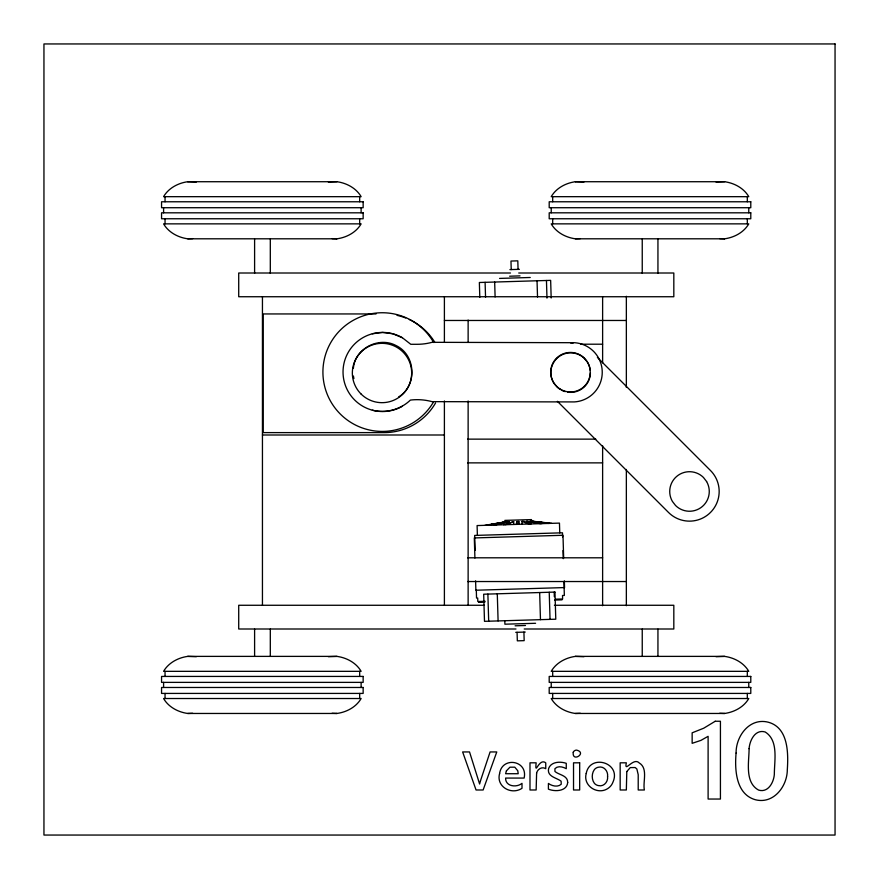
<?xml version="1.0" encoding="UTF-8"?>
<svg xmlns="http://www.w3.org/2000/svg" width="879" height="879" viewBox="0 0 879 879"><rect width="100%" height="100%" fill="white"/><g stroke="black" fill="none" stroke-linecap="round" stroke-linejoin="round"><path stroke-width="1.32" d="M353.38 368.257C354.907 348.545 378.849 336.185 396.099 345.568C415.921 354.962 417.47 385.529 398.703 396.89M516.27 524.4L516.786 521.555L518.819 521.489L518.896 524.313M518.302 524.334L518.819 521.489M372.355 410.185C385.771 413.526 400.395 409.713 410.372 400.099L412.207 399.89A56.619 56.619 0 0 1 432.028 401.648L574.339 401.923A29.666 29.666 0 0 0 602.192 370.553A29.666 29.666 0 0 0 570.823 342.7L432.028 342.316A56.619 56.619 0 0 1 417.195 344.293L410.768 344.293L402.362 337.723L392.825 333.778L382.585 332.427L372.355 333.778M503.678 524.774L513.688 521.643L513.765 524.466M505.535 524.719L513.688 521.643M187.754 181.722C178.118 183.041 168.559 188.106 163.571 196.676L361.148 196.676C356.16 188.106 346.601 183.041 336.965 181.722L187.754 181.722L196.347 182.03M575.393 181.722C565.757 183.041 556.198 188.106 551.21 196.676L748.787 196.676C743.799 188.106 734.24 183.041 724.604 181.722L575.393 181.722L583.986 182.03M336.965 238.802C346.601 237.495 356.16 232.43 361.148 223.859L163.571 223.859C168.559 232.43 178.118 237.495 187.754 238.802L336.965 238.802L332.053 238.638M724.604 238.802C734.24 237.495 743.799 232.43 748.787 223.859L551.21 223.859C556.198 232.43 565.757 237.495 575.393 238.802L724.604 238.802L719.692 238.638M187.754 656.382C178.118 657.701 168.559 662.766 163.571 671.336L361.148 671.336C356.16 662.766 346.601 657.701 336.965 656.382L187.754 656.382L196.347 656.69M575.393 656.382C565.757 657.701 556.198 662.766 551.21 671.336L748.787 671.336C743.799 662.766 734.24 657.701 724.604 656.382L575.393 656.382L583.986 656.69M336.965 713.462C346.601 712.155 356.16 707.09 361.148 698.519L163.571 698.519C168.559 707.09 178.118 712.155 187.754 713.462L336.965 713.462L332.053 713.298M724.604 713.462C734.24 712.155 743.799 707.09 748.787 698.519L551.21 698.519C556.198 707.09 565.757 712.155 575.393 713.462L724.604 713.462L719.692 713.298M493.306 525.082L507.842 521.818L509.238 521.774L509.293 523.664M494.701 525.038L509.238 521.774M504.381 522.126L487.449 525.257L506.161 521.873L486.735 525.279M488.284 525.235L490.889 524.752M493.493 524.269L505.216 522.104M484.911 525.334L504.909 521.906M328.372 182.03L336.965 181.722M716.011 182.03L724.604 181.722M187.754 238.802L192.666 238.638M575.393 238.802L580.305 238.638M328.372 656.69L336.965 656.382M716.011 656.69L724.604 656.382M187.754 713.462L192.666 713.298M575.393 713.462L580.305 713.298M509.908 269.622L519.39 269.337M509.655 276.204L520.027 275.896M499.558 278.412L530.246 277.489M504.766 520.39L531.542 519.588M522.038 524.225L521.95 521.401L523.851 521.335L531.07 523.95M531.476 521.115L551.649 523.335M485.109 601.291L477.802 601.511L477.693 598.028L476.539 598.061L476.297 589.897M555.55 599.181L562.626 598.973L562.516 595.49L564.351 595.435L563.944 581.821M478.561 602.357L484.834 602.17M554.649 600.071L562.011 599.852M535.586 623.288L504.898 624.2L504.788 620.717M515.116 625.804L525.477 625.496M515.753 632.353L525.235 632.067M510.49 273.006L238.714 273.006L238.714 296.739L673.819 296.739L673.819 273.006L518.72 273.006M376.036 313.946L263.162 313.946L263.162 432.611L384.2 432.611A59.332 59.332 0 0 0 435.577 402.945M444.4 320.472L626.353 320.472M580.799 344.205L602.62 344.205M262.447 434.995L444.4 434.995M467.595 439.137L595.808 439.137M467.595 462.87L602.62 462.87M467.595 557.802L602.62 557.802M467.595 581.535L626.353 581.535M484.406 605.268L238.714 605.268L238.714 629.001L515.973 629.001M554.407 605.268L673.819 605.268L673.819 629.001L524.214 629.001M530.96 521.126L549.814 523.39M531.575 521.313L542.365 522.598M545.057 522.928L549.1 523.412L529.872 521.159L548.276 523.434M541.882 523.631L526.543 521.258L540.409 523.675M521.95 521.401L529.158 524.005M597.401 357.423L710.474 470.496A29.666 29.666 0 0 1 710.474 512.457A29.666 29.666 0 0 1 668.523 512.457L557.385 401.307M353.424 376.025L353.896 378.563M563.67 558.077L562.989 535.278L474.308 537.937L474.913 558.044M564.351 580.865L564.549 587.579L475.88 590.227L475.594 580.843M562.604 536.893L562.483 532.806L474.671 535.432L475.11 550.408M563.01 550.507L563.252 558.67M559.758 532.883L559.462 523.104L477.099 525.565L477.385 535.355M551.177 297.992L550.65 280.368L479.363 282.5L479.802 297.41M546.452 280.489L546.98 298.113M554.199 592.105L554.341 596.775M549.232 592.259L550.045 619.365M537.036 280.775L537.53 297.036M539.662 592.545L540.475 619.651M518.061 269.381L517.808 260.843L510.974 261.052L511.226 269.578M523.917 632.111L524.17 640.648L517.335 640.846L517.072 632.32M516.786 521.555L516.863 524.378M494.668 282.038L495.108 296.948M497.283 593.808L498.096 620.926M485.098 282.324L485.549 297.234M487.878 594.094L488.691 621.2M748.765 207.719L748.765 212.817M748.765 682.379L748.765 687.477M747.315 196.676L747.315 201.774M747.315 218.761L747.315 223.859M747.315 671.336L747.315 676.434M747.315 693.421L747.315 698.519M657.942 239.165L657.942 273.27M657.942 629.133L657.942 656.415M642.241 239.165L642.241 273.27M642.241 629.133L642.241 656.415M626.353 296.278L626.353 387.441M626.353 469.452L626.353 605.719M602.62 296.739L602.62 362.84M602.62 445.73L602.62 605.719M552.682 196.676L552.682 201.774M552.682 218.761L552.682 223.859M552.682 671.336L552.682 676.434M552.682 693.421L552.682 698.519M551.232 207.719L551.232 212.817M551.232 682.379L551.232 687.477M468.133 320.044L468.133 341.986M468.133 400.945L468.133 605.268M444.4 296.739L444.4 341.986M444.4 400.945L444.4 605.268M361.126 207.719L361.126 212.817M361.126 682.379L361.126 687.477M359.676 196.676L359.676 201.774M359.676 218.761L359.676 223.859M359.676 671.336L359.676 676.434M359.676 693.421L359.676 698.519M270.303 239.165L270.303 273.27M270.303 629.133L270.303 656.415M262.447 296.739L262.447 605.268M254.602 239.165L254.602 273.27M254.602 629.133L254.602 656.415M165.043 196.676L165.043 201.774M165.043 218.761L165.043 223.859M165.043 671.336L165.043 676.434M165.043 693.421L165.043 698.519M163.593 207.719L163.593 212.817M163.593 682.379L163.593 687.477M397.055 315.352A59.332 59.332 0 0 1 405.691 317.978M409.284 319.506A59.332 59.332 0 0 1 434.929 342.502M433.567 401.857A59.332 59.332 0 0 1 344.008 417.448A59.332 59.332 0 0 1 344.216 326.538A59.332 59.332 0 0 1 433.699 342.524M402.362 406.241A39.555 39.555 0 0 1 343.03 371.982A39.555 39.555 0 0 1 402.362 337.723M570.625 342.942A29.666 29.666 0 0 1 573.207 343.052M590.402 372.905A19.777 19.777 0 0 1 577.91 390.99M576.701 391.43A19.777 19.777 0 0 1 567.735 392.166M565.219 391.627A19.777 19.777 0 0 1 561.604 390.21M560.483 389.584A19.777 19.777 0 0 1 557.363 387.276L554.012 383.343A19.777 19.777 0 0 1 583.887 357.94L587.238 361.873A19.777 19.777 0 0 1 590.27 370.323M736.086 753.072C734.624 769.729 735.855 794.111 755.237 799.703C773.443 804.494 787.254 786.496 787.309 769.762C788.43 753.072 788.353 727.856 768.543 722.285C749.776 717.253 735.899 735.899 736.086 753.072M749.095 748.655C749.084 761.829 744.469 782.376 758.621 790.1C768.246 793.012 773.806 782.244 774.344 774.223C774.3 760.753 778.849 740.426 765.148 731.965C755.16 729.01 749.677 740.448 749.095 748.655M586.216 773.487C582.711 785.903 597.786 795.407 607.993 788.419A12.713 12.713 0 0 0 612.949 782.145C621.662 762.642 589.919 753.391 586.216 773.487M499.613 773.487C495.844 786.716 511.523 795.407 522.005 788.287L522.005 783.332C516.72 787.848 505.315 786.595 505.612 778.069L524.126 778.069C528.191 760.379 502.107 756.094 499.613 773.487M536.608 773.19L536.146 789.99L529.993 789.99L529.993 762.818L536.146 762.818C534.718 777.113 538.816 757.379 545.749 762.851L545.749 768.685C542.079 766.235 537.333 769.158 536.608 773.19M567.691 782.475C566.999 791.452 554.803 791.891 548.408 789.133L548.408 783.431C551.891 786.024 557.802 787.518 561.241 784.211L561.11 781.189C556.407 777.607 546.606 776.596 548.661 768.378C551.221 761.566 560.373 761.291 566.263 763.324L566.263 768.707C562.999 766.807 557.824 765.477 554.935 768.675L554.935 771.465C559.077 775.08 567.823 775.322 567.691 782.475M607.587 776.454C608.29 781.706 603.84 787.035 598.368 785.584A6.856 6.856 0 0 1 594.38 783.288C591.501 779.442 591.578 773.487 594.358 769.608A6.746 6.746 0 0 1 598.346 767.246C603.862 765.774 608.29 771.191 607.587 776.454M626.804 771.553L626.342 789.99L620.167 789.99L620.167 762.818L626.342 762.818C623.881 773.861 633.276 756.764 639.165 762.906C648.35 768.301 642.659 781.805 644.362 789.99L638.209 789.99L638.209 774.674L636.857 768.971L635.176 767.543L630.254 767.587L626.804 771.553M573.24 752.259C571.866 762.994 587.535 752.831 576.635 750.117A3.648 3.648 0 0 0 573.24 752.259M480.494 780.75L479.615 784.013L469.529 751.941L462.64 751.941L476.055 789.99L483.12 789.99L496.778 751.941L490.097 751.941L480.494 780.75M506.392 770.894L505.612 773.718L518.192 773.718L517.786 770.773L514.786 767.18L509.93 767.202L506.392 770.894M715.22 721.252L703.738 728.208L692.147 732.822L692.147 743.326L700.926 740.382L708.111 736.327L708.111 799.044L720.428 799.044L720.428 721.252L715.22 721.252M554.968 592.083L483.681 594.215L484.494 621.332L555.781 619.201L554.968 592.083M835.05 43.95L43.95 43.95L43.95 835.05L835.05 835.05L835.05 43.95M363.148 201.774L161.56 201.774L161.56 207.719L363.148 207.719L363.148 201.774M750.787 201.774L549.199 201.774L549.199 207.719L750.787 207.719L750.787 201.774M363.148 212.817L161.56 212.817L161.56 218.761L363.148 218.761L363.148 212.817M750.787 212.817L549.199 212.817L549.199 218.761L750.787 218.761L750.787 212.817M363.148 676.434L161.56 676.434L161.56 682.379L363.148 682.379L363.148 676.434M750.787 676.434L549.199 676.434L549.199 682.379L750.787 682.379L750.787 676.434M363.148 687.477L161.56 687.477L161.56 693.421L363.148 693.421L363.148 687.477M750.787 687.477L549.199 687.477L549.199 693.421L750.787 693.421L750.787 687.477M579.679 762.818L573.526 762.818L573.526 789.99L579.679 789.99L579.679 762.818M706.595 481.538L703.442 477.451A19.777 19.777 0 0 0 672.402 501.415L675.555 505.502A19.777 19.777 0 0 0 706.595 481.538M361.038 393.99A29.666 29.666 0 0 0 410.669 380.684A29.666 29.666 0 0 0 374.333 344.348A29.666 29.666 0 0 0 361.038 393.99M560.582 389.331A19.777 19.777 0 0 0 590.249 372.202A19.777 19.777 0 0 0 560.582 355.083A19.777 19.777 0 0 0 560.582 389.331"/></g></svg>
